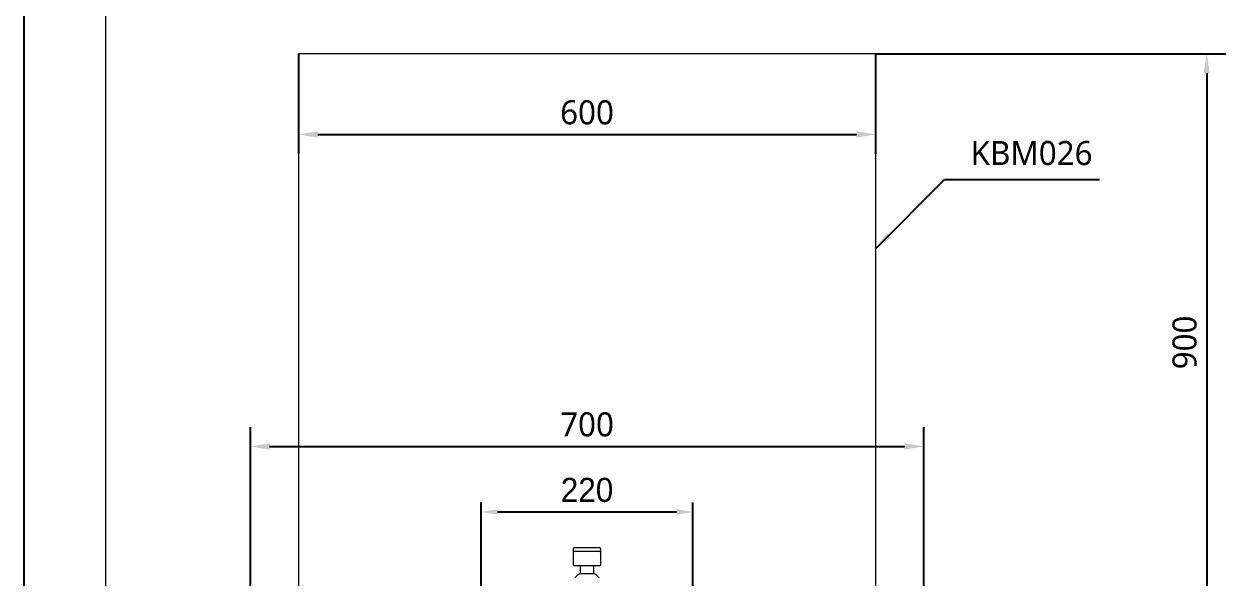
# Model space of a CAD drawing. Header units: millimetres. Extents: x 0 to 4679, y -4094 to -981.
# Drawn here: x 0 to 1250, y -2978 to -2402 of the extents above; entities that cross this region are included whole.
import ezdxf

# ---------------------------------------------------------------- set-up
doc = ezdxf.new("R2010")
doc.units = ezdxf.units.MM
for name, color, linetype in [('내부선 및 부속', 4, 'Continuous'), ('도각라인', 7, 'Continuous'), ('외형선', 3, 'Continuous'), ('치수선', 7, 'Continuous')]:
    doc.layers.add(name, color=color, linetype=linetype)
doc.styles.add('____', font='')
doc.styles.add('맑은고딕_치수', font='malgun.ttf', dxfattribs={"height": 25})
doc.styles.get('____').set_extended_font_data('굴림')
doc.dimstyles.new('MSADIM', dxfattribs={"dimtxt": 33, "dimasz": 17, "dimexe": 10, "dimexo": 7.5, "dimgap": 10, "dimtad": 0, "dimtih": 1, "dimtoh": 1, "dimdec": 0, "dimzin": 1, "dimdsep": 46, "dimtxsty": '____', "dimcen": 11.25, "dimadec": 0, "dimazin": 0, "dimtfac": 1, "dimtdec": 0, "dimtix": 1, "dimtmove": 0, "dimatfit": 3, "dimfxl": 1, "dimtolj": 1, "dimtzin": 1, "dimarcsym": 0})
doc.dimstyles.new('계림치수_맑은고딕', dxfattribs={"dimtxt": 25, "dimasz": 20, "dimexe": 20, "dimexo": 0.0625, "dimgap": 10, "dimtad": 1, "dimdec": 0, "dimzin": 0, "dimdsep": 46, "dimtxsty": '맑은고딕_치수', "dimcen": 0.09, "dimadec": 0, "dimazin": 0, "dimtfac": 1, "dimtdec": 0, "dimtofl": 0, "dimtmove": 0, "dimatfit": 3, "dimfxl": 1, "dimtolj": 1, "dimtzin": 0, "dimarcsym": 0})

# ---------------------------------------------------------------- blocks, each defined once
blk = doc.blocks.new('*D38')
at = {"layer": '치수선', "color": 0, "lineweight": -2, "transparency": 16777216}
for p, q in [((475.3, -3094.5), (475.3, -2899.3)), ((492.3, -2909.3), (678.3, -2909.3)), ((695.3, -3104.5), (695.3, -2899.3))]:
    blk.add_line(p, q, dxfattribs=at)
at = {"layer": '치수선', "color": 0, "transparency": 16777216}
for points in [[(492.3, -2906.4), (492.3, -2912.1), (475.3, -2909.3)], [(678.3, -2906.4), (678.3, -2912.1), (695.3, -2909.3)]]:
    blk.add_solid(points, dxfattribs=at)
at = {"layer": '치수선', "color": 0, "transparency": 16777216, "insert": (585.3, -2886.5), "char_height": 25, "attachment_point": 5, "style": '____'}
blk.add_mtext('\\A1;220', dxfattribs=at)
blk = doc.blocks.new('*D29')
at = {"layer": '치수선', "color": 0, "lineweight": -2, "transparency": 16777216}
for p, q in [((285.3, -2433), (285.3, -2536.7)), ((885.3, -2433), (885.3, -2536.7)), ((305.3, -2516.7), (865.3, -2516.7))]:
    blk.add_line(p, q, dxfattribs=at)
at = {"layer": '치수선', "color": 0, "transparency": 16777216}
for points in [[(305.3, -2513.4), (305.3, -2520), (285.3, -2516.7)], [(865.3, -2513.4), (865.3, -2520), (885.3, -2516.7)]]:
    blk.add_solid(points, dxfattribs=at)
at = {"layer": '치수선', "color": 0, "transparency": 16777216, "insert": (585.3, -2493.8), "char_height": 25, "attachment_point": 5, "style": '맑은고딕_치수'}
blk.add_mtext('\\A1;600', dxfattribs=at)
blk = doc.blocks.new('*D30')
at = {"layer": '치수선', "color": 0, "lineweight": -2, "transparency": 16777216}
for p, q in [((885.4, -2433), (1249.5, -2433)), ((1229.5, -2453), (1229.5, -3013)), ((885.4, -3033), (1249.5, -3033))]:
    blk.add_line(p, q, dxfattribs=at)
at = {"layer": '치수선', "color": 0, "transparency": 16777216}
for points in [[(1226.2, -2453), (1232.9, -2453), (1229.5, -2433)], [(1226.2, -3013), (1232.9, -3013), (1229.5, -3033)]]:
    blk.add_solid(points, dxfattribs=at)
at = {"layer": '치수선', "color": 0, "transparency": 16777216, "insert": (1206.6, -2733), "char_height": 25, "attachment_point": 5, "rotation": 90, "style": '맑은고딕_치수'}
blk.add_mtext('\\A1;900', dxfattribs=at)
blk = doc.blocks.new('*D22')
at = {"layer": '치수선', "color": 0, "lineweight": -2, "transparency": 16777216}
for p, q in [((235.3, -3028), (235.3, -2821.2)), ((935.3, -3028), (935.3, -2821.2)), ((255.3, -2841.2), (915.3, -2841.2))]:
    blk.add_line(p, q, dxfattribs=at)
at = {"layer": '치수선', "color": 0, "transparency": 16777216}
for points in [[(255.3, -2837.9), (255.3, -2844.5), (235.3, -2841.2)], [(915.3, -2837.9), (915.3, -2844.5), (935.3, -2841.2)]]:
    blk.add_solid(points, dxfattribs=at)
at = {"layer": '치수선', "color": 0, "transparency": 16777216, "insert": (585.3, -2818.3), "char_height": 25, "attachment_point": 5, "style": '맑은고딕_치수'}
blk.add_mtext('\\A1;700', dxfattribs=at)

msp = doc.modelspace()

# ---------------------------------------------------------------- linework, layer by layer
at = {"layer": '내부선 및 부속', "linetype": 'Continuous', "lineweight": 18}
for p, q in [((885.3, -2433), (285.3, -2433)), ((571.3, -2949.3), (571.3, -2947.3)), ((572.3, -2946.3), (598.3, -2946.3)), ((599.3, -2947.3), (599.3, -2949.3)), ((571.3, -2964.8), (571.3, -2952.3)), ((598.3, -2950.3), (572.3, -2950.3)), ((599.3, -2952.3), (599.3, -2964.8)), ((598.8, -2965.3), (571.8, -2965.3)), ((578.2, -2965.8), (578.2, -2973.5)), ((592.4, -2973.5), (592.4, -2965.8))]:
    msp.add_line(p, q, dxfattribs=at)
at = {"layer": '내부선 및 부속', "lineweight": 18}
for p, q in [((285.3, -2433), (285.3, -3033)), ((885.3, -2433), (885.3, -3033))]:
    msp.add_line(p, q, dxfattribs=at)
at = {"layer": '내부선 및 부속', "linetype": 'Continuous', "lineweight": 18}
for centre, radius, start, end in [((572.3, -2947.3), 1, 90, 180), ((598.3, -2947.3), 1, 0, 90), ((572.3, -2949.3), 1, 180, 270), ((598.3, -2949.3), 1, 270, 0), ((571.8, -2964.8), 0.5, 180, 270), ((585.3, -2988), 16.2, 117.0021, 141.8046), ((577.7, -2965.8), 0.5, 0, 90), ((592.9, -2965.8), 0.5, 90, 180), ((585.3, -2988), 16.2, 38.1961, 62.9323), ((598.8, -2964.8), 0.5, 270, 0)]:
    msp.add_arc(centre, radius, start, end, dxfattribs=at)
for points, degree, knots in [([(571.3, -2949.9), (571.3, -2949.9), (571.3, -2949.9), (571.3, -2949.9), (571.3, -2949.9), (571.3, -2949.9), (571.3, -2949.8), (571.3, -2949.8), (571.3, -2949.8), (571.3, -2949.7), (571.3, -2949.7), (571.3, -2949.6), (571.3, -2949.6), (571.3, -2949.6), (571.3, -2949.6), (571.3, -2949.5), (571.3, -2949.4), (571.3, -2949.3)], 3, [0, 0, 0, 0, 0.152675, 0.152675, 0.305349, 0.305349, 0.305349, 0.610699, 0.610699, 0.610699, 0.916048, 0.916048, 0.916048, 1, 1, 1, 1.416933, 1.416933, 1.416933, 1.416933]), ([(599.3, -2949.6), (599.3, -2949.6), (599.3, -2949.6), (599.3, -2949.7), (599.3, -2949.8), (599.3, -2949.8), (599.3, -2949.9), (599.3, -2949.9), (599.3, -2949.9), (599.3, -2949.9)], 2, [0, 0, 0, 0.082217, 0.082217, 0.388145, 0.388145, 0.694072, 0.694072, 0.847036, 1, 1, 1]), ([(580, -2973.5), (579.9, -2973.5), (579.7, -2973.5), (579.4, -2973.5), (579.1, -2973.5), (578.9, -2973.5), (578.7, -2973.5), (578.7, -2973.5), (578.6, -2973.5), (578.6, -2973.5), (578.5, -2973.5), (578.5, -2973.5), (578.3, -2973.5), (578.2, -2973.5), (578.1, -2973.5), (578, -2973.5), (578, -2973.5), (577.9, -2973.5), (577.9, -2973.5), (577.9, -2973.5), (577.9, -2973.5), (577.9, -2973.5), (577.9, -2973.5), (577.9, -2973.5)], 3, [0, 0, 0, 0, 0.125042, 0.125042, 0.250083, 0.375125, 0.375125, 0.406385, 0.406385, 0.437645, 0.437645, 0.500166, 0.500166, 0.625208, 0.750249, 0.750249, 0.81277, 0.81277, 0.84403, 0.84403, 0.875291, 0.875291, 1, 1, 1, 1]), ([(592.7, -2973.5), (592.7, -2973.5), (592.7, -2973.5), (592.7, -2973.5), (592.7, -2973.5), (592.6, -2973.5), (592.6, -2973.5), (592.5, -2973.5), (592.4, -2973.5), (592.3, -2973.5), (592.3, -2973.5), (592.3, -2973.5), (592.3, -2973.5), (592.2, -2973.5), (592.1, -2973.5), (592, -2973.5), (591.8, -2973.5), (591.6, -2973.5), (591.4, -2973.5), (591.3, -2973.5), (591.2, -2973.5), (591.1, -2973.5), (591.1, -2973.5), (591, -2973.5), (590.8, -2973.5), (590.7, -2973.5), (590.3, -2973.5), (590.1, -2973.5), (589.8, -2973.5), (589.6, -2973.5), (589.3, -2973.5), (589.3, -2973.5), (589.2, -2973.5), (589.1, -2973.5), (589, -2973.5), (588.9, -2973.5), (588.5, -2973.5), (588.1, -2973.5), (587.6, -2973.5), (587.3, -2973.5), (587.2, -2973.5), (587, -2973.5), (586.9, -2973.5), (586.8, -2973.5), (586.8, -2973.5), (586.5, -2973.5), (586.2, -2973.5), (585.8, -2973.5), (585.5, -2973.5), (585, -2973.5), (584.8, -2973.5), (584.5, -2973.5), (584.4, -2973.5), (584.3, -2973.5), (584.1, -2973.5), (583.9, -2973.5), (583.6, -2973.5), (583.1, -2973.5), (582.7, -2973.5), (582.3, -2973.5), (582.2, -2973.5), (582.1, -2973.5), (582, -2973.5), (581.9, -2973.5), (581.8, -2973.5), (581.6, -2973.5), (581.2, -2973.5), (580.8, -2973.5), (580.5, -2973.5), (580.3, -2973.5), (580.2, -2973.5)], 3, [0, 0, 0, 0, 0.000235, 0.000235, 0.04245, 0.04245, 0.084664, 0.084664, 0.126878, 0.126878, 0.137432, 0.137432, 0.147986, 0.147986, 0.169093, 0.169093, 0.211307, 0.253522, 0.253522, 0.274629, 0.274629, 0.285183, 0.285183, 0.295736, 0.295736, 0.337951, 0.337951, 0.380165, 0.380165, 0.42238, 0.42238, 0.432933, 0.432933, 0.443487, 0.443487, 0.464594, 0.464594, 0.506809, 0.549023, 0.549023, 0.57013, 0.57013, 0.580684, 0.580684, 0.591237, 0.591237, 0.633452, 0.633452, 0.675666, 0.675666, 0.717881, 0.717881, 0.728434, 0.728434, 0.738988, 0.760095, 0.760095, 0.80231, 0.844524, 0.844524, 0.865631, 0.865631, 0.876185, 0.876185, 0.886739, 0.886739, 0.928953, 0.971168, 0.971168, 1, 1, 1, 1])]:
    msp.add_open_spline(points, degree=degree, knots=knots, dxfattribs=at)
for points in [[(571.3, -2952.3), (571.3, -2950.9), (571.3, -2950.1), (571.3, -2949.9)], [(599.3, -2949.9), (599.3, -2950.1), (599.3, -2950.9), (599.3, -2952.3)]]:
    msp.add_open_spline(points, degree=3, dxfattribs=at)
at = {"layer": '도각라인', "color": 7}
msp.add_line((0, -4016.9), (0, -980.9), dxfattribs=at)
at = {"layer": '외형선', "linetype": 'Continuous', "lineweight": 18}
msp.add_line((85, -3933), (85, -1602.4), dxfattribs=at)

# ---------------------------------------------------------------- texts
at = {"layer": '치수선', "insert": (984.1, -2523.5), "char_height": 25, "width": 380.447, "attachment_point": 1, "line_spacing_factor": 0.963855, "style": '맑은고딕_치수'}
msp.add_mtext('\\A1;KBM026', dxfattribs=at)

# ---------------------------------------------------------------- dimensions: what is measured, and where the dimension line sits
at = {"layer": '치수선'}
for base, p1, p2, picture, middle in [((885.3, -2516.7), (285.3, -2433), (885.3, -2433), '*D29', (585.3, -2493.8)), ((935.3, -2841.2), (235.3, -3028.1), (935.3, -3028.1), '*D22', (585.3, -2818.3))]:
    dim = msp.add_linear_dim(base=base, p1=p1, p2=p2, dimstyle='계림치수_맑은고딕', dxfattribs=at)
    dim.commit()
    dim.dimension.update_dxf_attribs({"geometry": picture, "text_midpoint": middle})
dim = msp.add_linear_dim(base=(1229.5, -3033), p1=(885.3, -2433), p2=(885.3, -3033), angle=90, text='900', dimstyle='계림치수_맑은고딕', dxfattribs=at)
dim.commit()
dim.dimension.update_dxf_attribs({"geometry": '*D30', "text_midpoint": (1206.6, -2733)})
dim = msp.add_linear_dim(base=(695.3, -2909.3), p1=(475.3, -3102), p2=(695.3, -3112), dimstyle='MSADIM', override={"dimtxt": 25, "dimtad": 1, "dimtih": 0, "dimtoh": 0}, dxfattribs=at)
dim.commit()
dim.dimension.update_dxf_attribs({"geometry": '*D38', "text_midpoint": (585.3, -2886.5)})

# ---------------------------------------------------------------- leaders
msp.add_leader([(885.3, -2635.8), (957, -2563.6), (1118.2, -2563.6)], dimstyle='계림치수_맑은고딕', dxfattribs=at)

doc.saveas('drawing.dxf')
